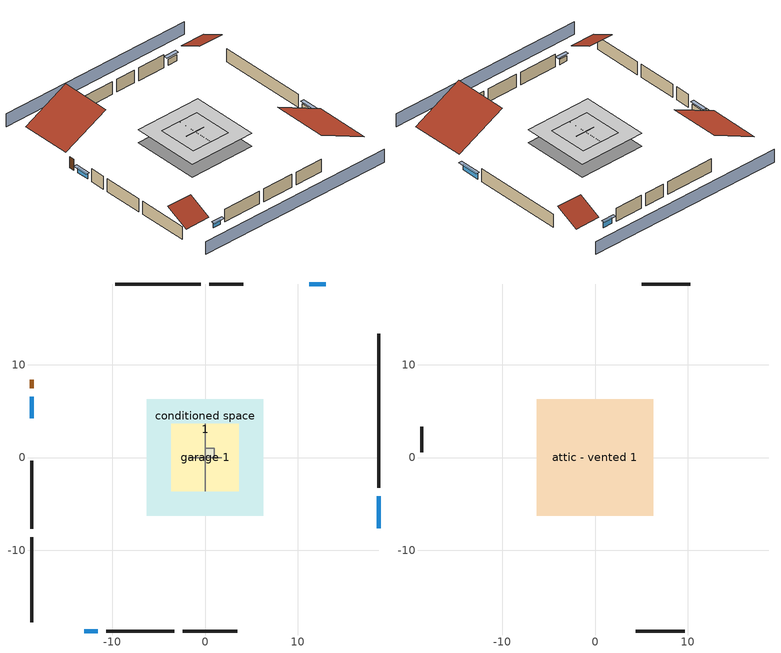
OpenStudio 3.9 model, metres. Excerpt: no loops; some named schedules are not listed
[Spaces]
garage 1
 floor foundation (Slab1 construction): -3.66,-3.66 -3.66,3.66 3.66,3.66 3.66,-3.66 z0
 wall outside (Wall1 construction): -10.65,-18.71 -3.34,-18.71 z0:2.44
 wall outside (Wall2 construction): -18.71,-0.37 -18.71,-7.69 z0:2.44
 wall outside (Wall12 construction): 4.11,18.71 0.45,18.71 z0:2.44
 wall to conditioned space 1 (Wall5 construction Reversed): 0,-3.66 0,3.66 z0:2.44
 wall to conditioned space 1 (Wall6 construction Reversed): 1.83,0 -1.83,0 z0:2.44
conditioned space 1
 floor foundation (Slab2 construction): -6.28,-6.28 -6.28,6.28 6.28,6.28 6.28,-6.28 z0
 wall outside (Wall3 construction): 18.71,-3.24 18.71,13.34 z0:2.44
 wall outside (Wall4 construction): -2.41,-18.71 3.47,-18.71 z0:2.44
 wall outside (Wall7 construction): -18.71,-8.61 -18.71,-17.78 z0:2.44
 wall outside (Wall8 construction): -0.48,18.71 -9.69,18.71 z0:2.44
 wall outside (AdiabaticWallConstruction): 18.71,-7.62 18.71,-4.17 z0:1.16; -13.04,-18.71 -11.58,-18.71 z0:0.98; -18.71,6.54 -18.71,4.23 z0:1.04; 13.04,18.71 11.22,18.71 z0:1.22
 wall outside (AdiabaticWallConstruction 1): -18.71,8.39 -18.71,7.47 z0:2.03
 window (WindowConstruction): 18.71,-7.62 18.71,-4.17 z0:1.16
 window (WindowConstruction 1): -13.04,-18.71 -11.58,-18.71 z0:0.98
 window (WindowConstruction 2): -18.71,6.54 -18.71,4.23 z0:1.04
 window (WindowConstruction 3): 13.04,18.71 11.22,18.71 z0:1.22
 door (Door): -18.71,8.39 -18.71,7.47 z0:2.03
central ac and furnace airloop ret air space
 floor adiabatic (AdiabaticConst): 0,0 0,1 1,1 1,0 z0
 wall adiabatic (AdiabaticConst): 0,1 0,0 1,0 1,1 0,1 z0:1
 ceiling adiabatic (AdiabaticConst): 1,0 1,1 0,1 0,0 z1
attic - vented 1
 floor to garage 1 (Floor1 construction): -3.66,-3.66 -3.66,3.66 3.66,3.66 3.66,-3.66 z2.44
 floor to conditioned space 1 (Floor2 construction Reversed): -6.28,-6.28 -6.28,6.28 6.28,6.28 6.28,-6.28 z2.44
 wall outside (Wall9 construction): 4.4,-18.71 9.66,-18.71 z0:2.44
 wall outside (Wall10 construction): 10.29,18.71 5.04,18.71 z0:2.44
 wall outside (Wall11 construction): -18.71,3.3 -18.71,0.56 z0:2.44
 roof outside (Roof1 construction): 18.71,-8.55,2.44 9.62,-8.55,6.98 9.62,-18.71,6.98 18.71,-18.71,2.44
 roof outside (Roof2 construction): -13.97,-18.71,2.44 -13.97,-14.47,4.56 -18.71,-14.47,4.56 -18.71,-18.71,2.44
 roof outside (Roof3 construction): 13.97,18.71,2.44 13.97,14.47,4.56 18.71,14.47,4.56 18.71,18.71,2.44
 roof outside (Roof4 construction): -18.71,9.32,2.44 -10.31,9.32,6.64 -10.31,18.71,6.64 -18.71,18.71,2.44
shading: 18.71,23.28 -18.71,23.28 / -18.71,-23.28 18.71,-23.28 z0:2.44; 18.71,-3.87 18.71,-7.93 19.32,-7.93 19.32,-3.87 z1.46; -11.28,-18.71 -13.35,-18.71 -13.35,-19.32 -11.28,-19.32 z1.28; -18.71,3.93 -18.71,6.85 -19.32,6.85 -19.32,3.93 z1.34; 10.91,18.71 13.35,18.71 13.35,19.32 10.91,19.32 z1.52
[Site]
Portland Intl Arpt_OR: Latitude {deg}=45.59; Longitude {deg}=-122.6; Time Zone {hr}=-8; Elevation {m}=33; Terrain=Suburbs; Keep Site Location Information=Yes
[Site:GroundTemperature:Shallow]
10.2558, 8.96328, 8.85977, 9.47314, 11.9355, 14.3863, 16.5111, 17.8571, 17.9714, 16.8767, 14.8061, 12.4304
[Site:WaterMainsTemperature]
Calculation Method=Schedule; Temperature Schedule=mains temperature schedule
[Building]
Building 1
[Material] Roughness=Rough
Name | Thickness {m} | Conductivity {W/m-K} | Density {kg/m3} | Specific Heat {J/kg-K} | Thermal Absorptance | Solar Absorptance | Visible Absorptance
asphalt or fiberglass shingles | 0.00635 | 0.162714 | 1121.4 | 1465.45 | 0.9 | 0.85 | 0.85
roof rigid ins | 0.00281632 | 0.029427 | 32.04 | 1214.23 | 0.9 | 0.7 | 0.7
osb sheathing 0.5 in. | 0.0127 | 0.115458 | 512.64 | 1214.23 | 0.9 | 0.6 | 0.6
composite shingle siding | 0.00635 | 0.162714 | 1121.4 | 1465.45 | 0.9 | 0.7 | 0.7
osb sheathing 0.5 in. 1 | 0.0127 | 0.115458 | 512.64 | 1214.23 | 0.9 | 0.7 | 0.7
wall stud and cavity | 0.1397 | 0.348479 | 139.0536 | 1170.24 | 0.9 | 0.6 | 0.6
wall stud and cavity 1 | 0.1397 | 0.434317 | 139.0536 | 1170.24 | 0.9 | 0.7 | 0.7
gypsum board | 0.0127 | 0.160291 | 801 | 837.4 | 0.9 | 0.6 | 0.6
osb sheathing 0.5 in. 2; osb sheathing 0.5 in. 3 | 0.0127 | 0.115458 | 512.64 | 1214.23
wall stud and cavity 2 | 0.1397 | 0.506836 | 139.0536 | 1170.24 | 0.9 | 0.7 | 0.7
ceiling stud and cavity | 0.1397 | 1.39189 | 65.682 | 1177.47 | 0.9 | 0.7 | 0.7
ceiling loosefill ins | 0.254 | 0.0480833 | 16.02 | 1046.75 | 0.9 | 0.7 | 0.7
ceiling stud and cavity 1 | 0.1397 | 0.104117 | 65.682 | 1177.47 | 0.9 | 0.7 | 0.7
concrete 4.0 in. | 0.1016 | 1.803125 | 2242.8 | 837.4 | 0.9 | 0.7 | 0.7
floor covering | 0.0127 | 0.0450781 | 54.468 | 1339.84 | 0.9 | 0.9 | 0.9
wood siding; wood siding 1 | 0.0254 | 0.102417 | 544.68 | 1172.36
wall rigid ins | 0.512978 | 0.029427 | 32.04 | 1214.23 | 0.9 | 0.7 | 0.7
wall stud and cavity 3 | 0.0889 | 0.380278 | 52.3479 | 1209.89 | 0.9 | 0.7 | 0.7
door material | 0.04445 | 0.0612267 | 512.64 | 1214.23 | 0.9 | 0.7 | 0.7
wall stud and cavity 4 | 0.0889 | 0.391764 | 83.0341 | 1211.67 | 0.9 | 0.7 | 0.7
furniture material conditioned space 1; furniture material garage 1 | 0.1524 | 0.115458 | 640.8 | 1214.23 | 0.9 | 0.6 | 0.6
[Construction]
Roof1 construction; Roof2 construction; Roof3 construction; Roof4 construction: asphalt or fiberglass shingles, roof rigid ins, osb sheathing 0.5 in.
Wall1 construction; Wall2 construction: composite shingle siding, osb sheathing 0.5 in. 1, wall stud and cavity
Wall3 construction; Wall4 construction: composite shingle siding, osb sheathing 0.5 in. 1, wall stud and cavity 1, gypsum board
Wall5 construction Reversed: gypsum board, wall stud and cavity 2, osb sheathing 0.5 in. 2
Wall6 construction Reversed: gypsum board, wall stud and cavity 2, osb sheathing 0.5 in. 3
Wall7 construction; Wall8 construction: composite shingle siding, osb sheathing 0.5 in. 2, wall stud and cavity 1, gypsum board
Wall9 construction; Wall10 construction; Wall11 construction; Wall12 construction: composite shingle siding, osb sheathing 0.5 in. 2, wall stud and cavity
Floor1 construction: ceiling stud and cavity
Floor2 construction Reversed: gypsum board, ceiling stud and cavity 1, ceiling loosefill ins
Slab1 construction: concrete 4.0 in.
Slab2 construction: concrete 4.0 in., floor covering
WindowConstruction; WindowConstruction 1; WindowConstruction 2; WindowConstruction 3: WindowMaterial
AdiabaticWallConstruction: wood siding, wall rigid ins, wall stud and cavity 3, gypsum board
Door: door material
AdiabaticWallConstruction 1: wood siding 1, wall rigid ins, wall stud and cavity 3, gypsum board
PartitionWallConstruction: gypsum board, wall stud and cavity 4, gypsum board
furniture construction conditioned space 1: furniture material conditioned space 1
furniture construction garage 1: furniture material garage 1
AdiabaticConst: Adiabatic
[WindowMaterial:SimpleGlazingSystem]
WindowMaterial: U-Factor {W/m2-K}=2.15764; Solar Heat Gain Coefficient=0.44
[Material:NoMass]
Adiabatic: Roughness=Rough; Thermal Resistance {m2-K/W}=176.1
[ThermalZone] Multiplier=1; Use Ideal Air Loads=No
Name | Volume {m3} | Thermostat
conditioned space | 384.656 | conditioned space temperature setpoint
attic - vented | 228.873
garage | 130.484
central ac and furnace airloop ret air zone | 1
[Sizing:Zone] Zone Cooling Design Supply Air Temperature Input Method=SupplyAirTemperature; Zone Cooling Design Supply Air Temperature {C}=14; Zone Cooling Design Supply Air Temperature Difference {deltaC}=11.11; Zone Heating Design Supply Air Temperature Input Method=SupplyAirTemperature; Zone Heating Design Supply Air Temperature {C}=40; Zone Heating Design Supply Air Temperature Difference {deltaC}=11.11; Zone Cooling Design Supply Air Humidity Ratio {kg-H2O/kg-air}=0.0085; Zone Heating Design Supply Air Humidity Ratio {kg-H2O/kg-air}=0.008; Cooling Design Air Flow Method=DesignDay; Heating Design Air Flow Method=DesignDay; Account for Dedicated Outdoor Air System=No; Dedicated Outdoor Air System Control Strategy=NeutralSupplyAir; Dedicated Outdoor Air Low Setpoint Temperature for Design {C}=autosize; Dedicated Outdoor Air High Setpoint Temperature for Design {C}=autosize; Zone Load Sizing Method=Sensible Load Only No Latent Load; Zone Latent Cooling Design Supply Air Humidity Ratio Input Method=HumidityRatioDifference; Zone Cooling Design Supply Air Humidity Ratio Difference {kgWater/kgDryAir}=0.005; Zone Latent Heating Design Supply Air Humidity Ratio Input Method=HumidityRatioDifference; Zone Humidification Design Supply Air Humidity Ratio Difference {kgWater/kgDryAir}=0.005; Sizing Option=Coincident
attic - vented; garage; central ac and furnace airloop ret air zone
[Space]
Name | Thermal Zone | Volume {m3}
conditioned space 1 | conditioned space | 384.656
attic - vented 1 | attic - vented | 228.873
garage 1 | garage | 130.484
central ac and furnace airloop ret air space | central ac and furnace airloop ret air zone
[ThermostatSetpoint:DualSetpoint]
conditioned space temperature setpoint: Heating Setpoint Temperature Schedule=heating setpoint; Cooling Setpoint Temperature Schedule=cooling setpoint; Temperature Difference Between Cutout And Setpoint {deltaC}=0
[Foundation:Kiva] Wall Height Above Grade {m}=0.1016; Wall Depth Below Slab {m}=0.2032
Name | Initial Indoor Air Temperature {C}
Foundation Kiva 1 | 13.4258
Foundation Kiva 2 | 16.6667
[Foundation:Kiva:Settings]
Soil Conductivity {W/m-K}=1.3848; Soil Density {kg/m3}=1842.3; Soil Specific Heat {J/kg-K}=418.7; Ground Solar Absorptivity=0.9; Ground Thermal Absorptivity=0.9; Ground Surface Roughness {m}=0.03; Far-Field Width {m}=40; Deep-Ground Boundary Condition=ZeroFlux; Deep-Ground Depth {m}=40; Minimum Cell Dimension {m}=0.2; Maximum Cell Growth Coefficient=3; Simulation Timestep=Timestep
[SurfaceProperty:ExposedFoundationPerimeter] Exposed Perimeter Calculation Method=TotalExposedPerimeter
Name | Total Exposed Perimeter {m}
Slab1 | 18.288
Slab2 | 45.72
[SurfaceProperty:IncidentSolarMultiplier] Incident Solar Multiplier=1; Incident Solar Multiplier Schedule=trans schedule winter=0.85 summer=0.7
Window1; Window2; Window3; Window4
[InternalMass:Definition] Design Level Calculation Method=SurfaceArea
Name | Construction | Surface Area {m2}
partition wall mass | PartitionWallConstruction | 157.749
furniture mass conditioned space 1 | furniture construction conditioned space 1 | 63.09974
furniture mass garage 1 | furniture construction garage 1 | 5.35122
[InternalMass] Multiplier=1
Name | Internal Mass Definition | Space or SpaceType
partition wall mass | partition wall mass | conditioned space 1
furniture mass conditioned space 1 | furniture mass conditioned space 1 | conditioned space 1
furniture mass garage 1 | furniture mass garage 1 | garage 1
[Fan:SystemModel]
central ac and furnace supply fan: Availability Schedule=Always On Discrete; Design Maximum Air Flow Rate {m3/s}=0.513479; Speed Control Method=Discrete; Electric Power Minimum Flow Rate Fraction=0.2; Design Pressure Rise {Pa}=500; Motor Efficiency=1; Motor In Air Stream Fraction=1; Design Electric Power Consumption {W}=autosize; Design Power Sizing Method=PowerPerFlow; Electric Power Per Unit Flow Rate {W/(m3/s)}=794.58; Electric Power Per Unit Flow Rate Per Unit Pressure {W-s/m3-Pa}=1.66667; Fan Total Efficiency=0.7; Motor Loss Radiative Fraction=0; Speed Flow Fraction 1=0.95037; Speed Electric Power Fraction 1=0.85837; Speed Flow Fraction 2=1; Speed Electric Power Fraction 2=1
[EnergyManagementSystem:Sensor]
Name | Output Variable or Output Meter Index Key | Output Variable or Output Meter
central_ac_and_furnace_supply_fan_s; central_ac_and_furnace_supply_fan_s_1 | central ac and furnace supply fan | Fan Electricity Energy
water_heater_T_set | water heater setpoint | Schedule Value
out_pb_s |  | Site Outdoor Air Barometric Pressure
out_wt_s |  | Site Outdoor Air Humidity Ratio
site_vw_s |  | Site Wind Speed
cool_season | cooling season schedule | Schedule Value
central_ac_and_furnace_airloop_Fan_RTF_s | central ac and furnace supply fan | Fan Runtime Fraction Speed 1
central_ac_and_furnace_airloop_Fan_RTF_s_1 | central ac and furnace supply fan | Fan Runtime Fraction Speed 2
central_ac_and_furnace_airloop_AH_MFR_s | Node 8 | System Node Mass Flow Rate
central_ac_and_furnace_airloop_AH_VFR_s | Node 8 | System Node Current Density Volume Flow Rate
central_ac_and_furnace_airloop_AH_Tout_s | Node 8 | System Node Temperature
central_ac_and_furnace_airloop_AH_Wout_s | Node 8 | System Node Humidity Ratio
central_ac_and_furnace_airloop_RA_T_s | Node 11 | System Node Temperature
central_ac_and_furnace_airloop_Ra_W_s | Node 11 | System Node Humidity Ratio
central_ac_and_furnace_airloop_0_DZ_T_s | attic - vented | Zone Air Temperature
central_ac_and_furnace_airloop_0_DZ_W_s | attic - vented | Zone Mean Air Humidity Ratio
natural_vent_s | natural vent schedule | Schedule Value
htg_sp_s | heating setpoint | Schedule Value
clg_sp_s | cooling setpoint | Schedule Value
mech_vent_range_fan_0_sch_s | mech vent range fan 0 schedule | Schedule Value
mech_vent_bath_fan_0_sch_s | mech vent bath fan 0 schedule | Schedule Value
clothes_dryer_exhaust_0_sch_s | clothes_dryer | Schedule Value
htg_load_cond |  | Heating:EnergyTransfer:Zone:CONDITIONED SPACE
clg_load_cond |  | Cooling:EnergyTransfer:Zone:CONDITIONED SPACE
htg_load_duct |  | Heating:EnergyTransfer:Zone:CENTRAL AC AND FURNACE AIRLOOP RET AIR ZONE
clg_load_duct |  | Cooling:EnergyTransfer:Zone:CENTRAL AC AND FURNACE AIRLOOP RET AIR ZONE
s_conv | Floor2 | Surface Inside Face Convection Heat Gain Energy
s_ig | Floor2 | Surface Inside Face Internal Gains Radiation Heat Gain Energy
s_sol | Floor2 | Surface Inside Face Solar Radiation Heat Gain Energy
s_lgt | Floor2 | Surface Inside Face Lights Radiation Heat Gain Energy
s_surf | Floor2 | Surface Inside Face Net Surface Thermal Radiation Heat Gain Energy
s_conv_1 | Slab2 | Surface Inside Face Convection Heat Gain Energy
s_ig_1 | Slab2 | Surface Inside Face Internal Gains Radiation Heat Gain Energy
s_sol_1 | Slab2 | Surface Inside Face Solar Radiation Heat Gain Energy
s_lgt_1 | Slab2 | Surface Inside Face Lights Radiation Heat Gain Energy
s_surf_1 | Slab2 | Surface Inside Face Net Surface Thermal Radiation Heat Gain Energy
ss_sol | Door1 | Surface Inside Face Solar Radiation Heat Gain Energy
ss_lgt | Door1 | Surface Inside Face Lights Radiation Heat Gain Energy
ss_conv | Door1 | Surface Inside Face Convection Heat Gain Energy
ss_ig | Door1 | Surface Inside Face Internal Gains Radiation Heat Gain Energy
ss_surf | Door1 | Surface Inside Face Net Surface Thermal Radiation Heat Gain Energy
ss_conv_1 | Window1 | Surface Inside Face Convection Heat Gain Energy
ss_ig_1 | Window1 | Surface Inside Face Internal Gains Radiation Heat Gain Energy
ss_surf_1 | Window1 | Surface Inside Face Net Surface Thermal Radiation Heat Gain Energy
ss_trans_in | Window1 | Surface Window Transmitted Solar Radiation Rate
ss_back_out | Window1 | Surface Window Shortwave from Zone Back Out Window Heat Transfer Rate
ss_trans_out | Window1 | Surface Inside Face Initial Transmitted Diffuse Transmitted Out Window Solar Radiation Rate
ss_conv_2 | Window2 | Surface Inside Face Convection Heat Gain Energy
ss_ig_2 | Window2 | Surface Inside Face Internal Gains Radiation Heat Gain Energy
ss_surf_2 | Window2 | Surface Inside Face Net Surface Thermal Radiation Heat Gain Energy
ss_trans_in_1 | Window2 | Surface Window Transmitted Solar Radiation Rate
ss_back_out_1 | Window2 | Surface Window Shortwave from Zone Back Out Window Heat Transfer Rate
ss_trans_out_1 | Window2 | Surface Inside Face Initial Transmitted Diffuse Transmitted Out Window Solar Radiation Rate
ss_conv_3 | Window3 | Surface Inside Face Convection Heat Gain Energy
ss_ig_3 | Window3 | Surface Inside Face Internal Gains Radiation Heat Gain Energy
ss_surf_3 | Window3 | Surface Inside Face Net Surface Thermal Radiation Heat Gain Energy
ss_trans_in_2 | Window3 | Surface Window Transmitted Solar Radiation Rate
ss_back_out_2 | Window3 | Surface Window Shortwave from Zone Back Out Window Heat Transfer Rate
ss_trans_out_2 | Window3 | Surface Inside Face Initial Transmitted Diffuse Transmitted Out Window Solar Radiation Rate
ss_conv_4 | Window4 | Surface Inside Face Convection Heat Gain Energy
ss_ig_4 | Window4 | Surface Inside Face Internal Gains Radiation Heat Gain Energy
ss_surf_4 | Window4 | Surface Inside Face Net Surface Thermal Radiation Heat Gain Energy
ss_trans_in_3 | Window4 | Surface Window Transmitted Solar Radiation Rate
ss_back_out_3 | Window4 | Surface Window Shortwave from Zone Back Out Window Heat Transfer Rate
ss_trans_out_3 | Window4 | Surface Inside Face Initial Transmitted Diffuse Transmitted Out Window Solar Radiation Rate
s_conv_2 | Wall3 | Surface Inside Face Convection Heat Gain Energy
s_ig_2 | Wall3 | Surface Inside Face Internal Gains Radiation Heat Gain Energy
s_sol_2 | Wall3 | Surface Inside Face Solar Radiation Heat Gain Energy
s_lgt_2 | Wall3 | Surface Inside Face Lights Radiation Heat Gain Energy
s_surf_2 | Wall3 | Surface Inside Face Net Surface Thermal Radiation Heat Gain Energy
s_conv_3 | Wall4 | Surface Inside Face Convection Heat Gain Energy
s_ig_3 | Wall4 | Surface Inside Face Internal Gains Radiation Heat Gain Energy
s_sol_3 | Wall4 | Surface Inside Face Solar Radiation Heat Gain Energy
s_lgt_3 | Wall4 | Surface Inside Face Lights Radiation Heat Gain Energy
s_surf_3 | Wall4 | Surface Inside Face Net Surface Thermal Radiation Heat Gain Energy
s_conv_4 | Wall5 | Surface Inside Face Convection Heat Gain Energy
s_ig_4 | Wall5 | Surface Inside Face Internal Gains Radiation Heat Gain Energy
s_sol_4 | Wall5 | Surface Inside Face Solar Radiation Heat Gain Energy
s_lgt_4 | Wall5 | Surface Inside Face Lights Radiation Heat Gain Energy
s_surf_4 | Wall5 | Surface Inside Face Net Surface Thermal Radiation Heat Gain Energy
s_conv_5 | Wall6 | Surface Inside Face Convection Heat Gain Energy
s_ig_5 | Wall6 | Surface Inside Face Internal Gains Radiation Heat Gain Energy
s_sol_5 | Wall6 | Surface Inside Face Solar Radiation Heat Gain Energy
[ElectricEquipment:Definition] Design Level Calculation Method=EquipmentLevel
Name | Design Level {W} | Fraction Latent | Fraction Radiant | Fraction Lost
ceiling fan | 17.6672 | 0 | 0.558 | 0
clothes washer | 414.165 | 0.03 | 0.162 | 0.7
clothes dryer | 3880.16 | 0.015 | 0.081 | 0.85
dishwasher | 1750.79 | 0.3 | 0.18 | 0.4
fridge | 39.726 | 0 | 0.6 | 0
freezer | 194.914 | 0 | 0.6 | 0
cooking range | 111.146 | 0.16 | 0.384 | 0.2
misc tv | 550.211 | 0 | 0.6 | 0
misc plug loads | 326.738 | 0.021 | 0.558 | 0.049
whole house fan; mech vent house fan | 0 | 0 | 0 | 1
mech vent house fan cfis | 0 | 0 | 0 | 0
mech vent range fan 0; mech vent bath fan 0 | 30 | 0 | 0 | 1
[ElectricEquipment]
Name | Electric Equipment Definition | Space or SpaceType | Schedule
ceiling fan | ceiling fan | conditioned space 1 | ceiling_fan
clothes washer | clothes washer | conditioned space 1 | clothes_washer
clothes dryer | clothes dryer | conditioned space 1 | clothes_dryer
dishwasher | dishwasher | conditioned space 1 | dishwasher
fridge | fridge | conditioned space 1 | fridge schedule
freezer | freezer | garage 1 | freezer schedule
cooking range | cooking range | conditioned space 1 | cooking_range
misc tv | misc tv | conditioned space 1 | plug_loads_tv
misc plug loads | misc plug loads | conditioned space 1 | plug_loads_other
whole house fan | whole house fan | conditioned space 1 | Always On Discrete
mech vent house fan | mech vent house fan | conditioned space 1 | mech vent house fan schedule
mech vent house fan cfis | mech vent house fan cfis | conditioned space 1 | mech vent house fan cfis schedule
mech vent range fan 0 | mech vent range fan 0 | conditioned space 1 | mech vent range fan 0 schedule
mech vent bath fan 0 | mech vent bath fan 0 | conditioned space 1 | mech vent bath fan 0 schedule
[OtherEquipment:Definition] Design Level Calculation Method=EquipmentLevel
Name | Design Level {W} | Fraction Latent | Fraction Radiant | Fraction Lost
water heater sens; central ac and furnace airloop_0 SupSensLkToCond; central ac and furnace airloop_0 SupCondToLv; central ac and furnace airloop_0 RetCondToRP; central ac and furnace airloop_0 RetSensLkToRP; central ac and furnace airloop_0 SupCondToDZ; central ac and furnace airloop_0 RetCondToDZ; central ac and furnace airloop_0 SupSensLkToDZ; mech vent house fan sensible load | 0 | 0 | 0 | 0
water heater lat; central ac and furnace airloop_0 SupLatLkToCond; central ac and furnace airloop_0 RetLatLkToRP; central ac and furnace airloop_0 SupLatLkToDZ; mech vent house fan latent load | 0 | 1 | 0 | 0
water heater energy adjustment1 | 0.01 | 0 | 0 | 1
clothes dryer 2 | 0 | 0.015 | 0.081 | 0.85
cooking range 2 | 3257.36 | 0.16 | 0.384 | 0.2
general water use sensible | -43.4886 | 0 | 0.6 | 0
general water use latent | 44.1266 | 1 | 0 | 0
[OtherEquipment]
Name | Other Equipment Definition | Space or SpaceType | Schedule | Fuel Type
water heater sens | water heater sens | conditioned space 1 | Always On Discrete
water heater lat | water heater lat | conditioned space 1 | Always On Discrete
water heater energy adjustment1 | water heater energy adjustment1 | conditioned space 1 | Always On Discrete | Electricity
clothes dryer 1 | clothes dryer 2 | conditioned space 1 | clothes_dryer | Electricity
cooking range 1 | cooking range 2 | conditioned space 1 | cooking_range | NaturalGas
general water use sensible | general water use sensible | conditioned space 1 | general water use schedule
general water use latent | general water use latent | conditioned space 1 | general water use schedule
central ac and furnace airloop_0 SupSensLkToCond | central ac and furnace airloop_0 SupSensLkToCond | conditioned space 1 | Always On Discrete
central ac and furnace airloop_0 SupLatLkToCond | central ac and furnace airloop_0 SupLatLkToCond | conditioned space 1 | Always On Discrete
central ac and furnace airloop_0 SupCondToLv | central ac and furnace airloop_0 SupCondToLv | conditioned space 1 | Always On Discrete
central ac and furnace airloop_0 RetCondToRP | central ac and furnace airloop_0 RetCondToRP | central ac and furnace airloop ret air space | Always On Discrete
central ac and furnace airloop_0 RetSensLkToRP | central ac and furnace airloop_0 RetSensLkToRP | central ac and furnace airloop ret air space | Always On Discrete
central ac and furnace airloop_0 RetLatLkToRP | central ac and furnace airloop_0 RetLatLkToRP | central ac and furnace airloop ret air space | Always On Discrete
central ac and furnace airloop_0 SupCondToDZ | central ac and furnace airloop_0 SupCondToDZ | attic - vented 1 | Always On Discrete
central ac and furnace airloop_0 RetCondToDZ | central ac and furnace airloop_0 RetCondToDZ | attic - vented 1 | Always On Discrete
central ac and furnace airloop_0 SupSensLkToDZ | central ac and furnace airloop_0 SupSensLkToDZ | attic - vented 1 | Always On Discrete
central ac and furnace airloop_0 SupLatLkToDZ | central ac and furnace airloop_0 SupLatLkToDZ | attic - vented 1 | Always On Discrete
mech vent house fan sensible load | mech vent house fan sensible load | conditioned space 1 | Always On Discrete
mech vent house fan latent load | mech vent house fan latent load | conditioned space 1 | Always On Discrete
[WaterUse:Equipment:Definition]
Name | Peak Flow Rate {m3/s}
clothes washer | 2.24385e-06
dishwasher | 7.00171e-06
[Lights:Definition] Design Level Calculation Method=LightingLevel; Fraction Radiant=0.6; Fraction Visible=0.2; Return Air Fraction=0
Name | Lighting Level {W}
interior lighting | 1181.26
garage lighting | 60.7106
[Lights] Fraction Replaceable=1
Name | Lights Definition | Space or SpaceType | Schedule
interior lighting | interior lighting | conditioned space 1 | lighting_interior
garage lighting | garage lighting | garage 1 | lighting_garage
[Exterior:Lights:Definition]
exterior lighting: Design Level {W}=42.5523
[Exterior:Lights]
exterior lighting: Exterior Lights Definition=exterior lighting; Schedule=exterior lighting schedule
[People:Definition]
occupants: Number of People Calculation Method=People; Number of People {people}=2; Fraction Radiant=0.314171; Sensible Heat Fraction=0.56303; Carbon Dioxide Generation Rate {m3/s-W}=0; Enable ASHRAE 55 Comfort Warnings=No; Mean Radiant Temperature Calculation Type=EnclosureAveraged
[People]
occupants: People Definition=occupants; Space or SpaceType=conditioned space 1; Number of People Schedule=occupants; Activity Level Schedule=occupants activity schedule; Multiplier=1
[ZoneMixing] Schedule=Always On Continuous; Design Flow Rate Calculation Method=Flow/Zone; Design Flow Rate {m3/s}=0
Name | Zone or Space | Source Zone or Space
central ac and furnace airloop_0 ZoneMixDZToCond mix | conditioned space | attic - vented
central ac and furnace airloop_0 ZoneMixCondToDZ mix; whole house fan mix | attic - vented | conditioned space
[SpaceInfiltration:DesignFlowRate] Schedule=Always On Discrete; Design Flow Rate Calculation Method=Flow/Space; Design Flow Rate {m3/s}=0
Name | Space or SpaceType
natural vent flow; whole house fan flow; infil flow | conditioned space 1
attic_vented 1 duct leakage imbalance infil flow | attic - vented 1
[SpaceInfiltration:EffectiveLeakageArea] Schedule=Always On Discrete
Name | Space or SpaceType | Effective Air Leakage Area {cm2} | Stack Coefficient | Wind Coefficient
infil garage 1 | garage 1 | 679.592 | 0.000129147 | 4.38083e-05
infil attic - vented 1 | attic - vented 1 | 7041.35 | 0.000226005 | 3.73274e-05
